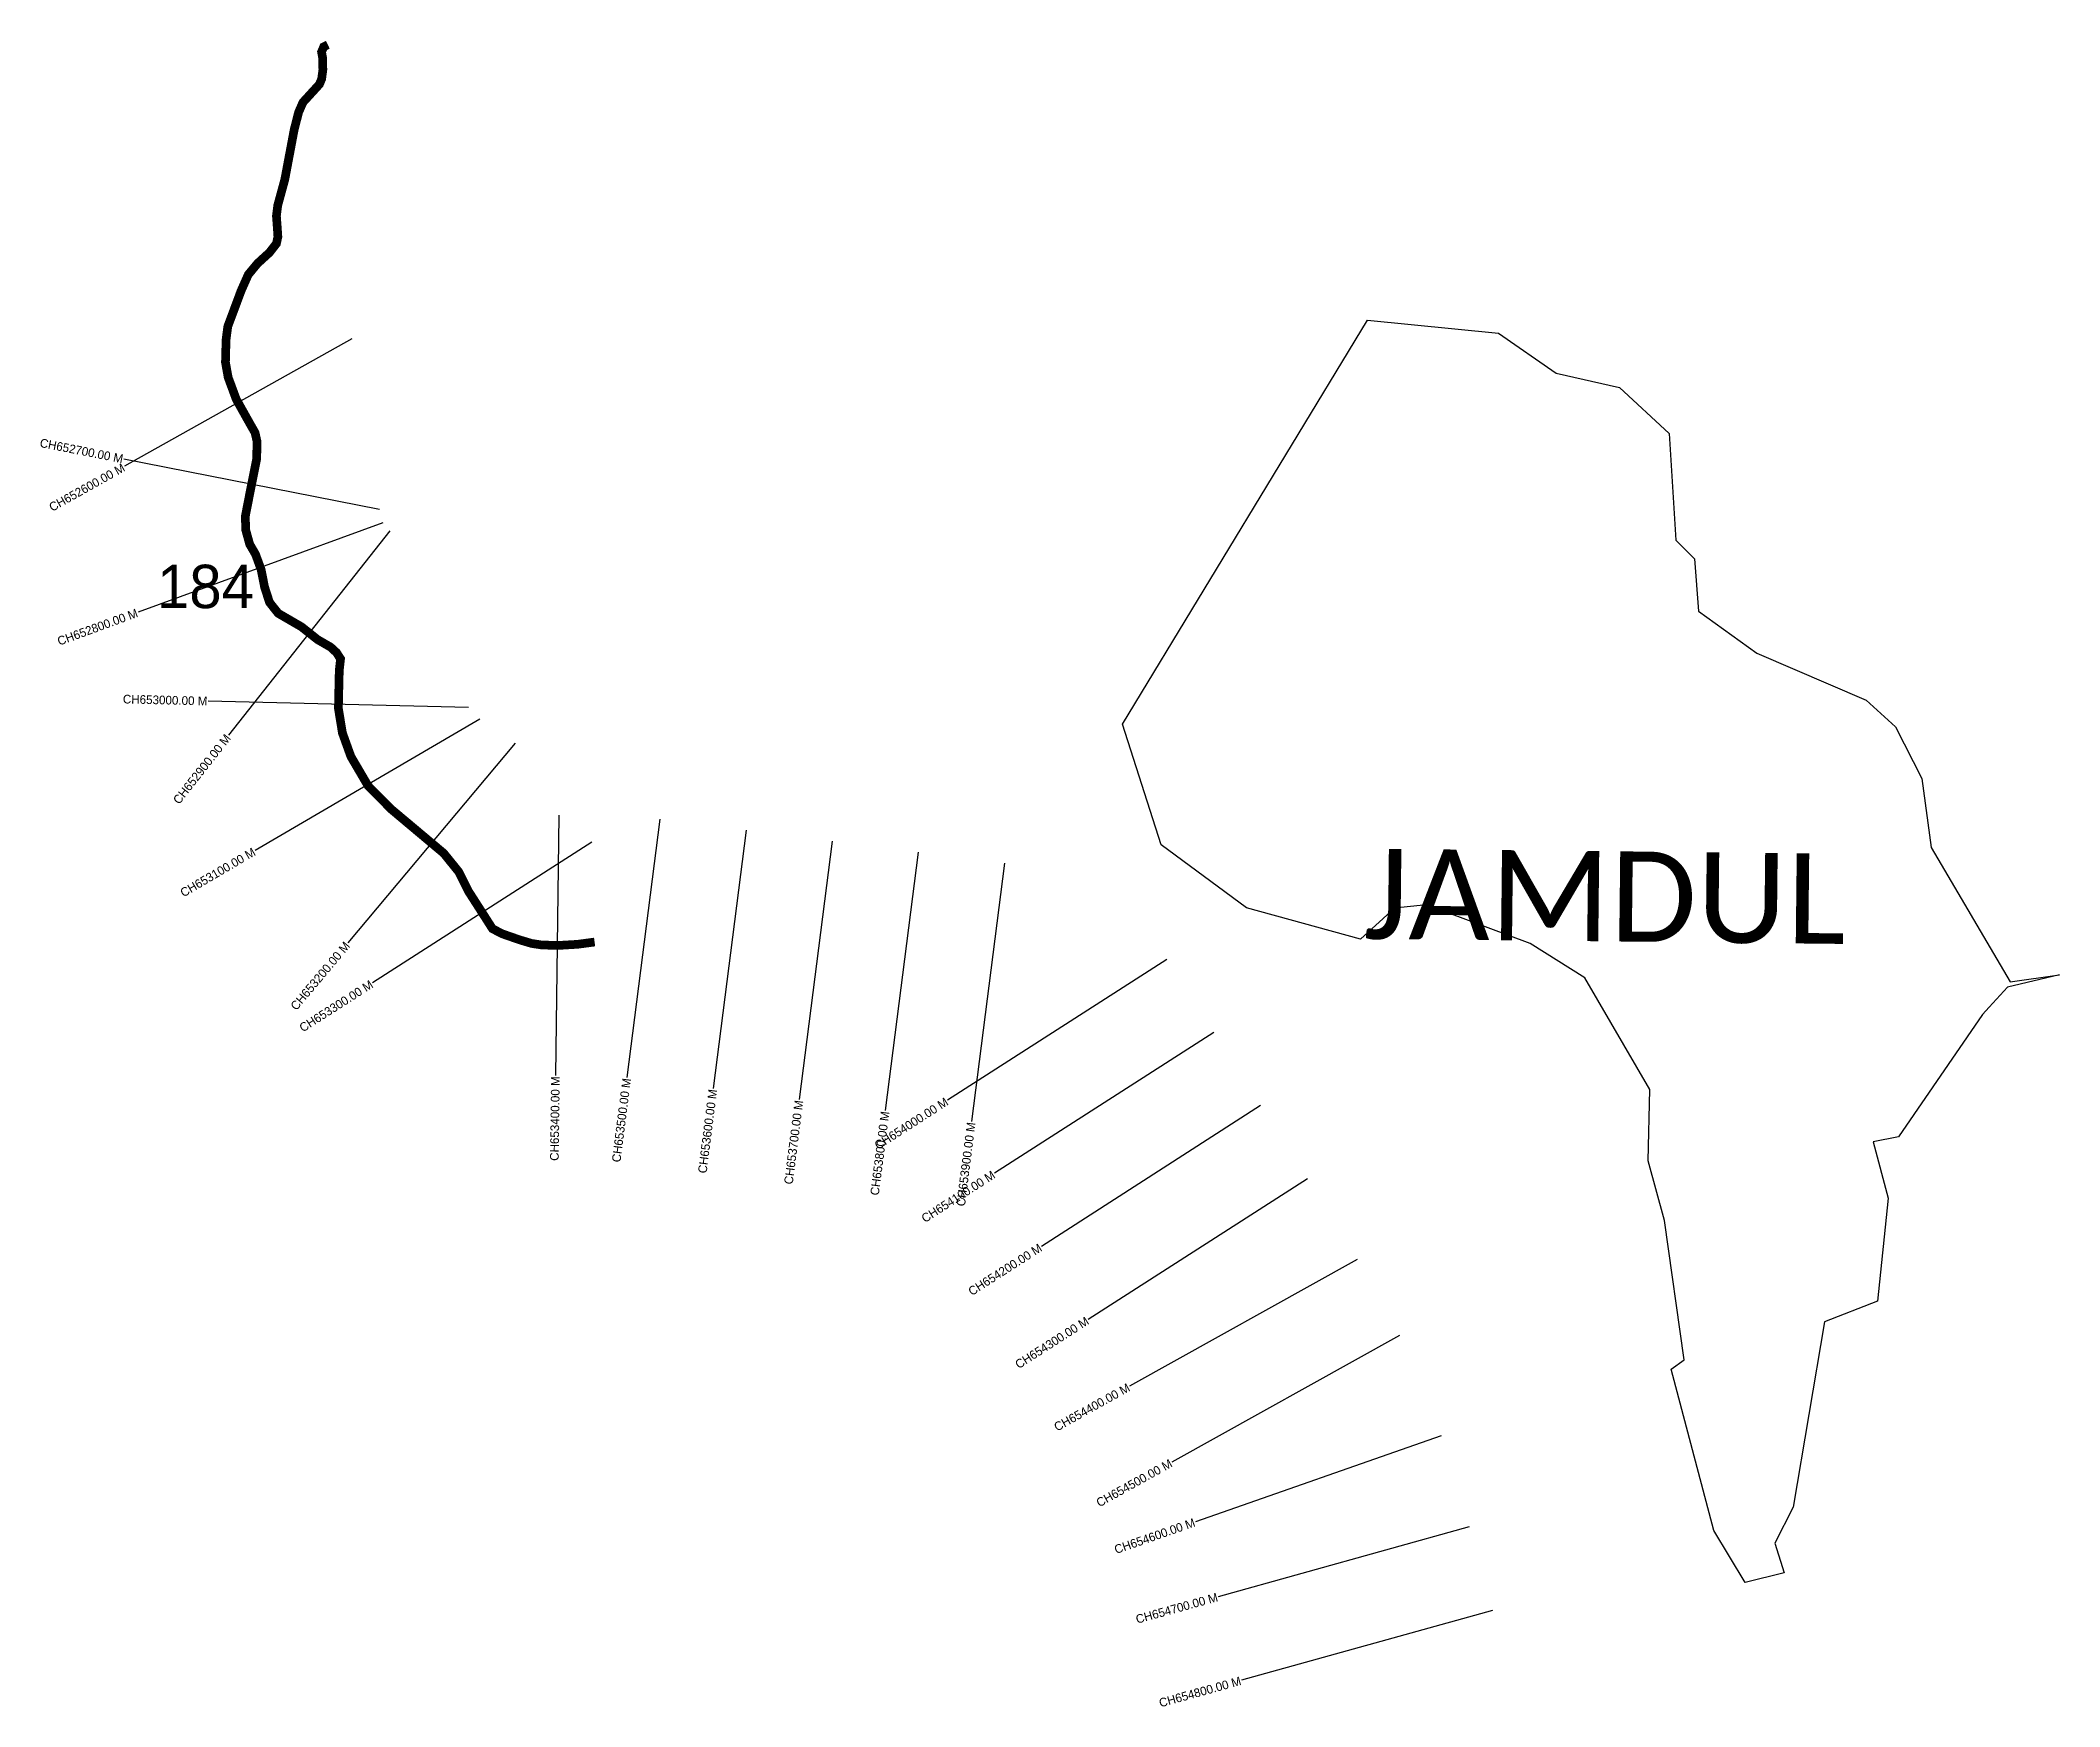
# Model space of a CAD drawing. Header units: metres. Extents: x 331629 to 333955, y 1790766 to 1792686.
import ezdxf
from ezdxf.enums import TextEntityAlignment as Align

# ---------------------------------------------------------------- set-up
doc = ezdxf.new("R2010")
doc.units = ezdxf.units.M
for name, color, linetype in [('CS', 134, 'Continuous'), ('CSMark', 6, 'Continuous'), ('UNPROTECTED', 10, 'Continuous'), ('VILLAGE NAME', 250, 'Continuous')]:
    doc.layers.add(name, color=color, linetype=linetype)

msp = doc.modelspace()

# ---------------------------------------------------------------- linework, layer by layer
at = {"color": 6}
msp.add_lwpolyline([(332875.7, 1791898), (333157.7, 1792363.5), (333308.7, 1792348.3), (333375.2, 1792302.3), (333448.2, 1792285.7), (333505.3, 1792232.7), (333512.8, 1792109.9), (333534.3, 1792088.3), (333539.2, 1792028.3), (333606.4, 1791979.9), (333732.2, 1791925.4), (333766, 1791894.7), (333796.5, 1791835.2), (333807.2, 1791755.9), (333898.1, 1791601.1), (333955, 1791609.3), (333895.1, 1791594.9), (333874, 1791571.9), (333866, 1791563.3), (333769.4, 1791422.6), (333740.4, 1791416.8), (333757.6, 1791351.7), (333745.2, 1791233), (333684.1, 1791209.5), (333648.2, 1790995.9), (333627, 1790954.4), (333637.6, 1790920.1), (333592.7, 1790909), (333556.8, 1790968.9), (333507.6, 1791154.8), (333522.4, 1791165.6), (333499.8, 1791326), (333481.2, 1791394.8), (333483.1, 1791476.9), (333408.1, 1791605.7), (333345.1, 1791645.2), (333225.9, 1791689.6), (333188.8, 1791686.1), (333149.7, 1791650.4), (333018.6, 1791686.4), (332920, 1791759), (332875.7, 1791898)], dxfattribs=at)
at = {"layer": 'CS'}
for p, q in [((331987.8, 1792341.7), (331726.1, 1792195)), ((332019.6, 1792145.2), (331725.3, 1792203.3)), ((332023.4, 1792129.9), (331741.6, 1792026.9)), ((332031.6, 1792120.8), (331845.9, 1791885.2)), ((332122.4, 1791917.2), (331822.5, 1791924.5)), ((332135.3, 1791903.8), (331876.4, 1791752.3)), ((332176.1, 1791875.9), (331983.4, 1791646)), ((332226.4, 1791793.2), (332222.4, 1791493.2)), ((332342.8, 1791788.5), (332304.7, 1791490.9)), ((332264.2, 1791761.8), (332011.6, 1791599.9)), ((332442, 1791775.8), (332403.9, 1791478.2)), ((332541.2, 1791763.1), (332503.1, 1791465.5)), ((332640.4, 1791750.4), (332602.3, 1791452.8)), ((332739.5, 1791737.7), (332701.5, 1791440.1)), ((332926.6, 1791626.7), (332674.1, 1791464.6)), ((332980.6, 1791542.5), (332728.1, 1791380.5)), ((333034.6, 1791458.4), (332782.2, 1791296.3)), ((333088.6, 1791374.2), (332836.2, 1791212.1)), ((333145.9, 1791281), (332883.8, 1791135.1)), ((333194.6, 1791193.7), (332932.4, 1791047.7)), ((333242.8, 1791077.8), (332959.5, 1790979)), ((333275, 1790973), (332985.9, 1790892.6)), ((333301.8, 1790876.7), (333012.7, 1790796.3))]:
    msp.add_line(p, q, dxfattribs=at)
at = {"layer": 'UNPROTECTED', "const_width": 10, "flags": 128}
msp.add_lwpolyline([(331960.2, 1792680.7), (331955.5, 1792678.4), (331953, 1792672.5), (331954.2, 1792665.6), (331954.5, 1792651.9), (331953.1, 1792641.3), (331950.5, 1792635.1), (331942.1, 1792625.9), (331931.6, 1792614.4), (331926.6, 1792603), (331921.5, 1792583.1), (331915, 1792548.6), (331910.6, 1792525.2), (331902.5, 1792495.5), (331901, 1792483.5), (331902, 1792470), (331902.7, 1792459.4), (331901, 1792451.6), (331892.9, 1792441.2), (331879.3, 1792428.8), (331868.6, 1792415.9), (331860.3, 1792397.2), (331850.7, 1792371.4), (331845, 1792356.2), (331843, 1792341), (331842.3, 1792314.9), (331845.4, 1792297.5), (331854.7, 1792272.3), (331868.8, 1792247.1), (331876.4, 1792233.7), (331878.5, 1792224.4), (331878.4, 1792204.2), (331870.4, 1792164.1), (331865.2, 1792137.5), (331865.6, 1792121.9), (331870.2, 1792105.2), (331876.9, 1792093.7), (331883.4, 1792076), (331887.3, 1792056.1), (331893, 1792038.3), (331903.1, 1792025.6), (331929.8, 1792010.1), (331948.5, 1791995.3), (331963.4, 1791986.7), (331970.1, 1791980.5), (331974.9, 1791973.2), (331973.4, 1791960.1), (331972.9, 1791938.5), (331972.4, 1791916.1), (331977, 1791887.8), (331986.8, 1791860.6), (332006.6, 1791826.8), (332033.9, 1791799.4), (332076.3, 1791763.8), (332093.7, 1791749.2), (332111, 1791727.8), (332122.4, 1791705.1), (332138, 1791680.8), (332149.8, 1791662.3), (332160.8, 1791656.5), (332180.3, 1791649.7), (332194.8, 1791645.3), (332207.4, 1791643.4), (332227.7, 1791643.1), (332247.9, 1791644.3), (332267.5, 1791646.9)], dxfattribs=at)

# ---------------------------------------------------------------- texts
at = {"insert": (331763.5, 1792081.6), "char_height": 50, "attachment_point": 1}
msp.add_mtext_dynamic_manual_height_columns('\\pxt1;184', width=70.183, gutter_width=1, heights=[0], dxfattribs=at)
at = {"layer": 'CSMark'}
for s, rotation, p in [('CH652700.00 M', 348.8461, (331724.3, 1792203.5)), ('CH652600.00 M', 29.2737, (331725.2, 1792194.5)), ('CH652800.00 M', 20.0978, (331740.7, 1792026.5)), ('CH653000.00 M', 358.6042, (331821.5, 1791924.5)), ('CH652900.00 M', 51.7534, (331845.3, 1791884.4)), ('CH653100.00 M', 30.3378, (331875.5, 1791751.8)), ('CH653200.00 M', 50.0362, (331982.7, 1791645.2)), ('CH653300.00 M', 32.651, (332010.8, 1791599.4)), ('CH653400.00 M', 89.2455, (332222.4, 1791492.2)), ('CH653500.00 M', 82.7128, (332304.6, 1791489.9)), ('CH653600.00 M', 82.7128, (332403.8, 1791477.2)), ('CH653700.00 M', 82.7128, (332503, 1791464.5)), ('CH654000.00 M', 32.6965, (332673.3, 1791464.1)), ('CH653800.00 M', 82.7128, (332602.2, 1791451.8)), ('CH653900.00 M', 82.7128, (332701.4, 1791439.2)), ('CH654100.00 M', 32.6965, (332727.3, 1791379.9)), ('CH654200.00 M', 32.6965, (332781.3, 1791295.8)), ('CH654300.00 M', 32.6965, (332835.3, 1791211.6)), ('CH654400.00 M', 29.1003, (332882.9, 1791134.6)), ('CH654500.00 M', 29.1003, (332931.6, 1791047.3)), ('CH654600.00 M', 19.2407, (332958.6, 1790978.6)), ('CH654700.00 M', 15.5428, (332985, 1790892.4)), ('CH654800.00 M', 15.5428, (333011.8, 1790796))]:
    msp.add_text(s, height=10, rotation=rotation, dxfattribs=at).set_placement(p, align=Align.MIDDLE_RIGHT)
at = {"layer": 'VILLAGE NAME', "insert": (333154.3, 1791754.6), "char_height": 103.843, "attachment_point": 1, "rotation": 359.3742}
msp.add_mtext_dynamic_manual_height_columns('{\\fCalibri|b0|i0|c0|p34;JAMDUL}', width=1024.702, gutter_width=519.2, heights=[0], dxfattribs=at)

doc.saveas('drawing.dxf')
